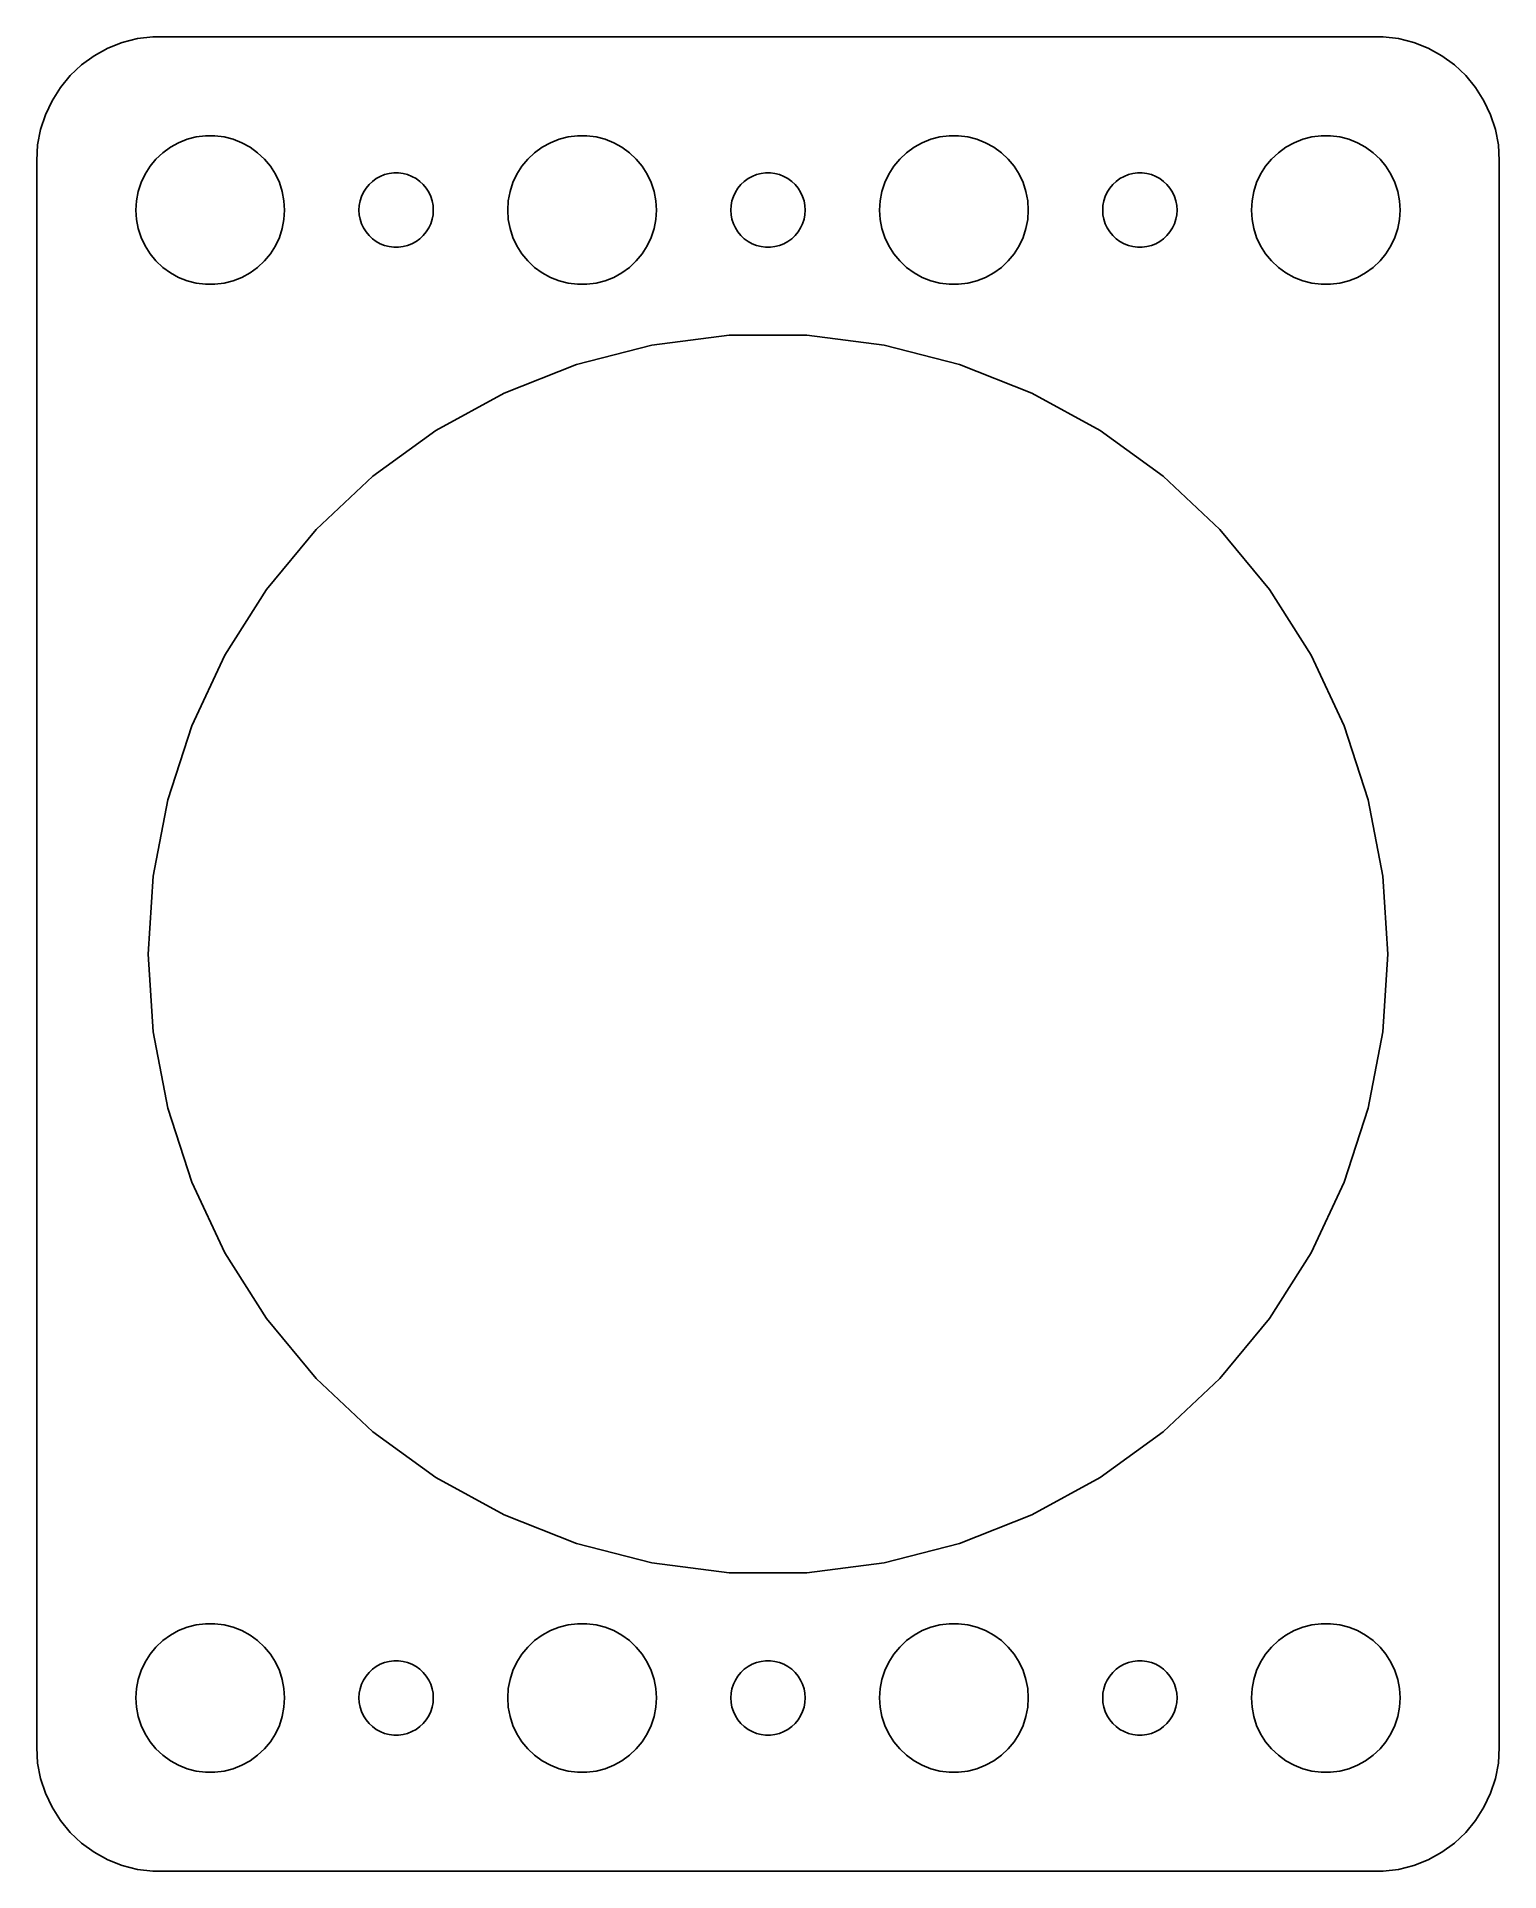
# Model space of a CAD drawing. Header units: metres. Extents: x -29.5 to 29.5, y -37 to 37.
import ezdxf

# ---------------------------------------------------------------- set-up
doc = ezdxf.new("R2010")
doc.units = ezdxf.units.M

msp = doc.modelspace()

# ---------------------------------------------------------------- linework, layer by layer
for p, q in [((-24.8139, 36.9901), (-25.4369, 36.9114)), ((24.8139, 36.9901), (-24.8139, 36.9901)), ((25.4369, 36.9114), (24.8139, 36.9901)), ((-26.6289, 36.5241), (-27.1791, 36.2216)), ((-26.0451, 36.7553), (-26.6289, 36.5241)), ((-25.4369, 36.9114), (-26.0451, 36.7553)), ((26.0451, 36.7553), (25.4369, 36.9114)), ((26.6289, 36.5241), (26.0451, 36.7553)), ((27.1791, 36.2216), (26.6289, 36.5241)), ((-27.6871, 35.8526), (-28.1448, 35.4227)), ((-27.1791, 36.2216), (-27.6871, 35.8526)), ((27.6871, 35.8526), (27.1791, 36.2216)), ((28.1448, 35.4227), (27.6871, 35.8526)), ((-28.5451, 34.9389), (-28.8815, 34.4088)), ((-28.1448, 35.4227), (-28.5451, 34.9389)), ((28.5451, 34.9389), (28.1448, 35.4227)), ((28.8815, 34.4088), (28.5451, 34.9389)), ((-28.8815, 34.4088), (-29.1489, 33.8406)), ((29.1489, 33.8406), (28.8815, 34.4088)), ((-29.1489, 33.8406), (-29.3429, 33.2434)), ((29.3429, 33.2434), (29.1489, 33.8406)), ((-29.4606, 32.6267), (-29.5, 32)), ((-29.3429, 33.2434), (-29.4606, 32.6267)), ((-24.1075, 32.533), (-23.7773, 32.7145)), ((-23.7773, 32.7145), (-23.427, 32.8532)), ((-23.427, 32.8532), (-23.0621, 32.9469)), ((-23.0621, 32.9469), (-22.6884, 32.9941)), ((-22.6884, 32.9941), (-22.3116, 32.9941)), ((-22.3116, 32.9941), (-21.9379, 32.9469)), ((-21.9379, 32.9469), (-21.5729, 32.8532)), ((-21.5729, 32.8532), (-21.2227, 32.7145)), ((-21.2227, 32.7145), (-20.8925, 32.533)), ((-9.10747, 32.533), (-8.77733, 32.7145)), ((-8.77733, 32.7145), (-8.42705, 32.8532)), ((-8.42705, 32.8532), (-8.06213, 32.9469)), ((-8.06213, 32.9469), (-7.68837, 32.9941)), ((-7.68837, 32.9941), (-7.31161, 32.9941)), ((-7.31161, 32.9941), (-6.93785, 32.9469)), ((-6.93785, 32.9469), (-6.57294, 32.8532)), ((-6.57294, 32.8532), (-6.22266, 32.7145)), ((-6.22266, 32.7145), (-5.89252, 32.533)), ((5.89252, 32.533), (6.22266, 32.7145)), ((6.22266, 32.7145), (6.57294, 32.8532)), ((6.57294, 32.8532), (6.93785, 32.9469)), ((6.93785, 32.9469), (7.31161, 32.9941)), ((7.31161, 32.9941), (7.68837, 32.9941)), ((7.68837, 32.9941), (8.06213, 32.9469)), ((8.06213, 32.9469), (8.42705, 32.8532)), ((8.42705, 32.8532), (8.77733, 32.7145)), ((8.77733, 32.7145), (9.10747, 32.533)), ((20.8925, 32.533), (21.2227, 32.7145)), ((21.2227, 32.7145), (21.5729, 32.8532)), ((21.5729, 32.8532), (21.9379, 32.9469)), ((21.9379, 32.9469), (22.3116, 32.9941)), ((22.3116, 32.9941), (22.6884, 32.9941)), ((22.6884, 32.9941), (23.0621, 32.9469)), ((23.0621, 32.9469), (23.427, 32.8532)), ((23.427, 32.8532), (23.7773, 32.7145)), ((23.7773, 32.7145), (24.1075, 32.533)), ((29.4606, 32.6267), (29.3429, 33.2434)), ((29.5, 32), (29.4606, 32.6267)), ((-29.5, 32), (-29.5, -32)), ((-24.927, 31.7634), (-24.6869, 32.0536)), ((-24.6869, 32.0536), (-24.4123, 32.3115)), ((-24.4123, 32.3115), (-24.1075, 32.533)), ((-20.8925, 32.533), (-20.5877, 32.3115)), ((-20.5877, 32.3115), (-20.3131, 32.0536)), ((-20.3131, 32.0536), (-20.0729, 31.7634)), ((-9.92705, 31.7634), (-9.6869, 32.0536)), ((-9.6869, 32.0536), (-9.41226, 32.3115)), ((-9.41226, 32.3115), (-9.10747, 32.533)), ((-5.89252, 32.533), (-5.58772, 32.3115)), ((-5.58772, 32.3115), (-5.31308, 32.0536)), ((-5.31308, 32.0536), (-5.07294, 31.7634)), ((5.07294, 31.7634), (5.31308, 32.0536)), ((5.31308, 32.0536), (5.58772, 32.3115)), ((5.58772, 32.3115), (5.89252, 32.533)), ((9.10747, 32.533), (9.41226, 32.3115)), ((9.41226, 32.3115), (9.6869, 32.0536)), ((9.6869, 32.0536), (9.92705, 31.7634)), ((20.0729, 31.7634), (20.3131, 32.0536)), ((20.3131, 32.0536), (20.5877, 32.3115)), ((20.5877, 32.3115), (20.8925, 32.533)), ((24.1075, 32.533), (24.4123, 32.3115)), ((24.4123, 32.3115), (24.6869, 32.0536)), ((24.6869, 32.0536), (24.927, 31.7634)), ((29.5, -32), (29.5, 32)), ((-25.4057, 30.7461), (-25.2893, 31.1044)), ((-25.2893, 31.1044), (-25.1289, 31.4453)), ((-25.1289, 31.4453), (-24.927, 31.7634)), ((-20.0729, 31.7634), (-19.8711, 31.4453)), ((-19.8711, 31.4453), (-19.7107, 31.1044)), ((-19.7107, 31.1044), (-19.5942, 30.7461)), ((-16.0934, 31.0268), (-15.9561, 31.1558)), ((-15.9561, 31.1558), (-15.8037, 31.2665)), ((-15.8037, 31.2665), (-15.6387, 31.3572)), ((-15.6387, 31.3572), (-15.4635, 31.4266)), ((-15.4635, 31.4266), (-15.2811, 31.4734)), ((-15.2811, 31.4734), (-15.0942, 31.497)), ((-15.0942, 31.497), (-14.9058, 31.497)), ((-14.9058, 31.497), (-14.7189, 31.4734)), ((-14.7189, 31.4734), (-14.5365, 31.4266)), ((-14.5365, 31.4266), (-14.3613, 31.3572)), ((-14.3613, 31.3572), (-14.1963, 31.2665)), ((-14.1963, 31.2665), (-14.0439, 31.1558)), ((-14.0439, 31.1558), (-13.9065, 31.0268)), ((-10.4057, 30.7461), (-10.2893, 31.1044)), ((-10.2893, 31.1044), (-10.1289, 31.4453)), ((-10.1289, 31.4453), (-9.92705, 31.7634)), ((-5.07294, 31.7634), (-4.87108, 31.4453)), ((-4.87108, 31.4453), (-4.71066, 31.1044)), ((-4.71066, 31.1044), (-4.59424, 30.7461)), ((-1.09344, 31.0268), (-0.956131, 31.1558)), ((-0.956131, 31.1558), (-0.803726, 31.2665)), ((-0.803726, 31.2665), (-0.638657, 31.3572)), ((-0.638657, 31.3572), (-0.463516, 31.4266)), ((-0.463516, 31.4266), (-0.281067, 31.4734)), ((-0.281067, 31.4734), (-0.094177, 31.497)), ((-0.094177, 31.497), (0.094177, 31.497)), ((0.094177, 31.497), (0.281067, 31.4734)), ((0.281067, 31.4734), (0.463516, 31.4266)), ((0.463516, 31.4266), (0.638657, 31.3572)), ((0.638657, 31.3572), (0.803726, 31.2665)), ((0.803726, 31.2665), (0.956131, 31.1558)), ((0.956131, 31.1558), (1.09344, 31.0268)), ((4.59424, 30.7461), (4.71066, 31.1044)), ((4.71066, 31.1044), (4.87108, 31.4453)), ((4.87108, 31.4453), (5.07294, 31.7634)), ((9.92705, 31.7634), (10.1289, 31.4453)), ((10.1289, 31.4453), (10.2893, 31.1044)), ((10.2893, 31.1044), (10.4057, 30.7461)), ((13.9065, 31.0268), (14.0439, 31.1558)), ((14.0439, 31.1558), (14.1963, 31.2665)), ((14.1963, 31.2665), (14.3613, 31.3572)), ((14.3613, 31.3572), (14.5365, 31.4266)), ((14.5365, 31.4266), (14.7189, 31.4734)), ((14.7189, 31.4734), (14.9058, 31.497)), ((14.9058, 31.497), (15.0942, 31.497)), ((15.0942, 31.497), (15.2811, 31.4734)), ((15.2811, 31.4734), (15.4635, 31.4266)), ((15.4635, 31.4266), (15.6387, 31.3572)), ((15.6387, 31.3572), (15.8037, 31.2665)), ((15.8037, 31.2665), (15.9561, 31.1558)), ((15.9561, 31.1558), (16.0934, 31.0268)), ((19.5942, 30.7461), (19.7107, 31.1044)), ((19.7107, 31.1044), (19.8711, 31.4453)), ((19.8711, 31.4453), (20.0729, 31.7634)), ((24.927, 31.7634), (25.1289, 31.4453)), ((25.1289, 31.4453), (25.2893, 31.1044)), ((25.2893, 31.1044), (25.4057, 30.7461)), ((-25.5, 30), (-25.4763, 30.376)), ((-25.4763, 30.376), (-25.4057, 30.7461)), ((-19.5942, 30.7461), (-19.5237, 30.376)), ((-19.5237, 30.376), (-19.5, 30)), ((-16.4882, 30.188), (-16.4529, 30.373)), ((-16.4529, 30.373), (-16.3947, 30.5522)), ((-16.3947, 30.5522), (-16.3145, 30.7226)), ((-16.3145, 30.7226), (-16.2135, 30.8817)), ((-16.2135, 30.8817), (-16.0934, 31.0268)), ((-13.9065, 31.0268), (-13.7865, 30.8817)), ((-13.7865, 30.8817), (-13.6855, 30.7226)), ((-13.6855, 30.7226), (-13.6053, 30.5522)), ((-13.6053, 30.5522), (-13.5471, 30.373)), ((-13.5471, 30.373), (-13.5118, 30.188)), ((-10.5, 30), (-10.4763, 30.376)), ((-10.4763, 30.376), (-10.4057, 30.7461)), ((-4.59424, 30.7461), (-4.52365, 30.376)), ((-4.52365, 30.376), (-4.5, 30)), ((-1.48816, 30.188), (-1.45287, 30.373)), ((-1.45287, 30.373), (-1.39465, 30.5522)), ((-1.39465, 30.5522), (-1.31445, 30.7226)), ((-1.31445, 30.7226), (-1.21352, 30.8817)), ((-1.21352, 30.8817), (-1.09344, 31.0268)), ((1.09344, 31.0268), (1.21352, 30.8817)), ((1.21352, 30.8817), (1.31445, 30.7226)), ((1.31445, 30.7226), (1.39465, 30.5522)), ((1.39465, 30.5522), (1.45287, 30.373)), ((1.45287, 30.373), (1.48816, 30.188)), ((4.5, 30), (4.52365, 30.376)), ((4.52365, 30.376), (4.59424, 30.7461)), ((10.4057, 30.7461), (10.4763, 30.376)), ((10.4763, 30.376), (10.5, 30)), ((13.5118, 30.188), (13.5471, 30.373)), ((13.5471, 30.373), (13.6053, 30.5522)), ((13.6053, 30.5522), (13.6855, 30.7226)), ((13.6855, 30.7226), (13.7865, 30.8817)), ((13.7865, 30.8817), (13.9065, 31.0268)), ((16.0934, 31.0268), (16.2135, 30.8817)), ((16.2135, 30.8817), (16.3145, 30.7226)), ((16.3145, 30.7226), (16.3947, 30.5522)), ((16.3947, 30.5522), (16.4529, 30.373)), ((16.4529, 30.373), (16.4882, 30.188)), ((19.5, 30), (19.5237, 30.376)), ((19.5237, 30.376), (19.5942, 30.7461)), ((25.4057, 30.7461), (25.4763, 30.376)), ((25.4763, 30.376), (25.5, 30)), ((-25.4763, 29.624), (-25.5, 30)), ((-25.4057, 29.2539), (-25.4763, 29.624)), ((-19.5237, 29.624), (-19.5942, 29.2539)), ((-19.5, 30), (-19.5237, 29.624)), ((-16.5, 30), (-16.4882, 30.188)), ((-16.4882, 29.812), (-16.5, 30)), ((-16.4529, 29.627), (-16.4882, 29.812)), ((-16.3947, 29.4478), (-16.4529, 29.627)), ((-13.5471, 29.627), (-13.6053, 29.4478)), ((-13.5118, 29.812), (-13.5471, 29.627)), ((-13.5118, 30.188), (-13.5, 30)), ((-13.5, 30), (-13.5118, 29.812)), ((-10.4763, 29.624), (-10.5, 30)), ((-10.4057, 29.2539), (-10.4763, 29.624)), ((-4.52365, 29.624), (-4.59424, 29.2539)), ((-4.5, 30), (-4.52365, 29.624)), ((-1.5, 30), (-1.48816, 30.188)), ((-1.48816, 29.812), (-1.5, 30)), ((-1.45287, 29.627), (-1.48816, 29.812)), ((-1.39465, 29.4478), (-1.45287, 29.627)), ((1.45287, 29.627), (1.39465, 29.4478)), ((1.48816, 29.812), (1.45287, 29.627)), ((1.48816, 30.188), (1.5, 30)), ((1.5, 30), (1.48816, 29.812)), ((4.52365, 29.624), (4.5, 30)), ((4.59424, 29.2539), (4.52365, 29.624)), ((10.4763, 29.624), (10.4057, 29.2539)), ((10.5, 30), (10.4763, 29.624)), ((13.5, 30), (13.5118, 30.188)), ((13.5118, 29.812), (13.5, 30)), ((13.5471, 29.627), (13.5118, 29.812)), ((13.6053, 29.4478), (13.5471, 29.627)), ((16.4529, 29.627), (16.3947, 29.4478)), ((16.4882, 29.812), (16.4529, 29.627)), ((16.4882, 30.188), (16.5, 30)), ((16.5, 30), (16.4882, 29.812)), ((19.5237, 29.624), (19.5, 30)), ((19.5942, 29.2539), (19.5237, 29.624)), ((25.4763, 29.624), (25.4057, 29.2539)), ((25.5, 30), (25.4763, 29.624)), ((-25.2893, 28.8956), (-25.4057, 29.2539)), ((-25.1289, 28.5547), (-25.2893, 28.8956)), ((-19.7107, 28.8956), (-19.8711, 28.5547)), ((-19.5942, 29.2539), (-19.7107, 28.8956)), ((-16.3145, 29.2774), (-16.3947, 29.4478)), ((-16.2135, 29.1183), (-16.3145, 29.2774)), ((-16.0934, 28.9732), (-16.2135, 29.1183)), ((-15.9561, 28.8442), (-16.0934, 28.9732)), ((-13.9065, 28.9732), (-14.0439, 28.8442)), ((-13.7865, 29.1183), (-13.9065, 28.9732)), ((-13.6855, 29.2774), (-13.7865, 29.1183)), ((-13.6053, 29.4478), (-13.6855, 29.2774)), ((-10.2893, 28.8956), (-10.4057, 29.2539)), ((-10.1289, 28.5547), (-10.2893, 28.8956)), ((-4.71066, 28.8956), (-4.87108, 28.5547)), ((-4.59424, 29.2539), (-4.71066, 28.8956)), ((-1.31445, 29.2774), (-1.39465, 29.4478)), ((-1.21352, 29.1183), (-1.31445, 29.2774)), ((-1.09344, 28.9732), (-1.21352, 29.1183)), ((-0.956131, 28.8442), (-1.09344, 28.9732)), ((1.09344, 28.9732), (0.956131, 28.8442)), ((1.21352, 29.1183), (1.09344, 28.9732)), ((1.31445, 29.2774), (1.21352, 29.1183)), ((1.39465, 29.4478), (1.31445, 29.2774)), ((4.71066, 28.8956), (4.59424, 29.2539)), ((4.87108, 28.5547), (4.71066, 28.8956)), ((10.2893, 28.8956), (10.1289, 28.5547)), ((10.4057, 29.2539), (10.2893, 28.8956)), ((13.6855, 29.2774), (13.6053, 29.4478)), ((13.7865, 29.1183), (13.6855, 29.2774)), ((13.9065, 28.9732), (13.7865, 29.1183)), ((14.0439, 28.8442), (13.9065, 28.9732)), ((16.0934, 28.9732), (15.9561, 28.8442)), ((16.2135, 29.1183), (16.0934, 28.9732)), ((16.3145, 29.2774), (16.2135, 29.1183)), ((16.3947, 29.4478), (16.3145, 29.2774)), ((19.7107, 28.8956), (19.5942, 29.2539)), ((19.8711, 28.5547), (19.7107, 28.8956)), ((25.2893, 28.8956), (25.1289, 28.5547)), ((25.4057, 29.2539), (25.2893, 28.8956)), ((-24.927, 28.2366), (-25.1289, 28.5547)), ((-24.6869, 27.9464), (-24.927, 28.2366)), ((-20.0729, 28.2366), (-20.3131, 27.9464)), ((-19.8711, 28.5547), (-20.0729, 28.2366)), ((-15.8037, 28.7335), (-15.9561, 28.8442)), ((-15.6387, 28.6427), (-15.8037, 28.7335)), ((-15.4635, 28.5734), (-15.6387, 28.6427)), ((-15.2811, 28.5266), (-15.4635, 28.5734)), ((-15.0942, 28.503), (-15.2811, 28.5266)), ((-14.9058, 28.503), (-15.0942, 28.503)), ((-14.7189, 28.5266), (-14.9058, 28.503)), ((-14.5365, 28.5734), (-14.7189, 28.5266)), ((-14.3613, 28.6427), (-14.5365, 28.5734)), ((-14.1963, 28.7335), (-14.3613, 28.6427)), ((-14.0439, 28.8442), (-14.1963, 28.7335)), ((-9.92705, 28.2366), (-10.1289, 28.5547)), ((-9.6869, 27.9464), (-9.92705, 28.2366)), ((-5.07294, 28.2366), (-5.31308, 27.9464)), ((-4.87108, 28.5547), (-5.07294, 28.2366)), ((-0.803726, 28.7335), (-0.956131, 28.8442)), ((-0.638657, 28.6427), (-0.803726, 28.7335)), ((-0.463516, 28.5734), (-0.638657, 28.6427)), ((-0.281067, 28.5266), (-0.463516, 28.5734)), ((-0.094177, 28.503), (-0.281067, 28.5266)), ((0.094177, 28.503), (-0.094177, 28.503)), ((0.281067, 28.5266), (0.094177, 28.503)), ((0.463516, 28.5734), (0.281067, 28.5266)), ((0.638657, 28.6427), (0.463516, 28.5734)), ((0.803726, 28.7335), (0.638657, 28.6427)), ((0.956131, 28.8442), (0.803726, 28.7335)), ((5.07294, 28.2366), (4.87108, 28.5547)), ((5.31308, 27.9464), (5.07294, 28.2366)), ((9.92705, 28.2366), (9.6869, 27.9464)), ((10.1289, 28.5547), (9.92705, 28.2366)), ((14.1963, 28.7335), (14.0439, 28.8442)), ((14.3613, 28.6427), (14.1963, 28.7335)), ((14.5365, 28.5734), (14.3613, 28.6427)), ((14.7189, 28.5266), (14.5365, 28.5734)), ((14.9058, 28.503), (14.7189, 28.5266)), ((15.0942, 28.503), (14.9058, 28.503)), ((15.2811, 28.5266), (15.0942, 28.503)), ((15.4635, 28.5734), (15.2811, 28.5266)), ((15.6387, 28.6427), (15.4635, 28.5734)), ((15.8037, 28.7335), (15.6387, 28.6427)), ((15.9561, 28.8442), (15.8037, 28.7335)), ((20.0729, 28.2366), (19.8711, 28.5547)), ((20.3131, 27.9464), (20.0729, 28.2366)), ((24.927, 28.2366), (24.6869, 27.9464)), ((25.1289, 28.5547), (24.927, 28.2366)), ((-24.4123, 27.6884), (-24.6869, 27.9464)), ((-24.1075, 27.467), (-24.4123, 27.6884)), ((-23.7773, 27.2855), (-24.1075, 27.467)), ((-20.8925, 27.467), (-21.2227, 27.2855)), ((-20.5877, 27.6884), (-20.8925, 27.467)), ((-20.3131, 27.9464), (-20.5877, 27.6884)), ((-9.41226, 27.6884), (-9.6869, 27.9464)), ((-9.10747, 27.467), (-9.41226, 27.6884)), ((-8.77733, 27.2855), (-9.10747, 27.467)), ((-5.89252, 27.467), (-6.22266, 27.2855)), ((-5.58772, 27.6884), (-5.89252, 27.467)), ((-5.31308, 27.9464), (-5.58772, 27.6884)), ((5.58772, 27.6884), (5.31308, 27.9464)), ((5.89252, 27.467), (5.58772, 27.6884)), ((6.22266, 27.2855), (5.89252, 27.467)), ((9.10747, 27.467), (8.77733, 27.2855)), ((9.41226, 27.6884), (9.10747, 27.467)), ((9.6869, 27.9464), (9.41226, 27.6884)), ((20.5877, 27.6884), (20.3131, 27.9464)), ((20.8925, 27.467), (20.5877, 27.6884)), ((21.2227, 27.2855), (20.8925, 27.467)), ((24.1075, 27.467), (23.7773, 27.2855)), ((24.4123, 27.6884), (24.1075, 27.467)), ((24.6869, 27.9464), (24.4123, 27.6884)), ((-23.427, 27.1468), (-23.7773, 27.2855)), ((-23.0621, 27.0531), (-23.427, 27.1468)), ((-22.6884, 27.0059), (-23.0621, 27.0531)), ((-22.3116, 27.0059), (-22.6884, 27.0059)), ((-21.9379, 27.0531), (-22.3116, 27.0059)), ((-21.5729, 27.1468), (-21.9379, 27.0531)), ((-21.2227, 27.2855), (-21.5729, 27.1468)), ((-8.42705, 27.1468), (-8.77733, 27.2855)), ((-8.06213, 27.0531), (-8.42705, 27.1468)), ((-7.68837, 27.0059), (-8.06213, 27.0531)), ((-7.31161, 27.0059), (-7.68837, 27.0059)), ((-6.93785, 27.0531), (-7.31161, 27.0059)), ((-6.57294, 27.1468), (-6.93785, 27.0531)), ((-6.22266, 27.2855), (-6.57294, 27.1468)), ((6.57294, 27.1468), (6.22266, 27.2855)), ((6.93785, 27.0531), (6.57294, 27.1468)), ((7.31161, 27.0059), (6.93785, 27.0531)), ((7.68837, 27.0059), (7.31161, 27.0059)), ((8.06213, 27.0531), (7.68837, 27.0059)), ((8.42705, 27.1468), (8.06213, 27.0531)), ((8.77733, 27.2855), (8.42705, 27.1468)), ((21.5729, 27.1468), (21.2227, 27.2855)), ((21.9379, 27.0531), (21.5729, 27.1468)), ((22.3116, 27.0059), (21.9379, 27.0531)), ((22.6884, 27.0059), (22.3116, 27.0059)), ((23.0621, 27.0531), (22.6884, 27.0059)), ((23.427, 27.1468), (23.0621, 27.0531)), ((23.7773, 27.2855), (23.427, 27.1468)), ((-7.72542, 23.7764), (-4.68452, 24.5572)), ((-4.68452, 24.5572), (-1.56975, 24.9507)), ((-1.56975, 24.9507), (1.56975, 24.9507)), ((1.56975, 24.9507), (4.68452, 24.5572)), ((4.68452, 24.5572), (7.72542, 23.7764)), ((-10.6445, 22.6207), (-7.72542, 23.7764)), ((7.72542, 23.7764), (10.6445, 22.6207)), ((-13.3957, 21.1082), (-10.6445, 22.6207)), ((10.6445, 22.6207), (13.3957, 21.1082)), ((-15.9356, 19.2628), (-13.3957, 21.1082)), ((13.3957, 21.1082), (15.9356, 19.2628)), ((-18.2242, 17.1137), (-15.9356, 19.2628)), ((15.9356, 19.2628), (18.2242, 17.1137)), ((-20.2254, 14.6946), (-18.2242, 17.1137)), ((18.2242, 17.1137), (20.2254, 14.6946)), ((-21.9077, 12.0438), (-20.2254, 14.6946)), ((20.2254, 14.6946), (21.9077, 12.0438)), ((-23.2444, 9.20311), (-21.9077, 12.0438)), ((21.9077, 12.0438), (23.2444, 9.20311)), ((-24.2146, 6.21724), (-23.2444, 9.20311)), ((23.2444, 9.20311), (24.2146, 6.21724)), ((-24.8029, 3.13332), (-24.2146, 6.21724)), ((24.2146, 6.21724), (24.8029, 3.13332)), ((-25, 0), (-24.8029, 3.13332)), ((24.8029, 3.13332), (25, 0)), ((-24.8029, -3.13332), (-25, 0)), ((25, 0), (24.8029, -3.13332)), ((-24.2146, -6.21724), (-24.8029, -3.13332)), ((24.8029, -3.13332), (24.2146, -6.21724)), ((-23.2444, -9.20311), (-24.2146, -6.21724)), ((24.2146, -6.21724), (23.2444, -9.20311)), ((-21.9077, -12.0438), (-23.2444, -9.20311)), ((23.2444, -9.20311), (21.9077, -12.0438)), ((-20.2254, -14.6946), (-21.9077, -12.0438)), ((21.9077, -12.0438), (20.2254, -14.6946)), ((-18.2242, -17.1137), (-20.2254, -14.6946)), ((20.2254, -14.6946), (18.2242, -17.1137)), ((-15.9356, -19.2628), (-18.2242, -17.1137)), ((18.2242, -17.1137), (15.9356, -19.2628)), ((-13.3957, -21.1082), (-15.9356, -19.2628)), ((15.9356, -19.2628), (13.3957, -21.1082)), ((-10.6445, -22.6207), (-13.3957, -21.1082)), ((13.3957, -21.1082), (10.6445, -22.6207)), ((-7.72542, -23.7764), (-10.6445, -22.6207)), ((10.6445, -22.6207), (7.72542, -23.7764)), ((-4.68452, -24.5572), (-7.72542, -23.7764)), ((7.72542, -23.7764), (4.68452, -24.5572)), ((-1.56975, -24.9507), (-4.68452, -24.5572)), ((1.56975, -24.9507), (-1.56975, -24.9507)), ((4.68452, -24.5572), (1.56975, -24.9507)), ((-24.1075, -27.467), (-23.7773, -27.2855)), ((-23.7773, -27.2855), (-23.427, -27.1468)), ((-23.427, -27.1468), (-23.0621, -27.0531)), ((-23.0621, -27.0531), (-22.6884, -27.0059)), ((-22.6884, -27.0059), (-22.3116, -27.0059)), ((-22.3116, -27.0059), (-21.9379, -27.0531)), ((-21.9379, -27.0531), (-21.5729, -27.1468)), ((-21.5729, -27.1468), (-21.2227, -27.2855)), ((-21.2227, -27.2855), (-20.8925, -27.467)), ((-9.10747, -27.467), (-8.77733, -27.2855)), ((-8.77733, -27.2855), (-8.42705, -27.1468)), ((-8.42705, -27.1468), (-8.06213, -27.0531)), ((-8.06213, -27.0531), (-7.68837, -27.0059)), ((-7.68837, -27.0059), (-7.31161, -27.0059)), ((-7.31161, -27.0059), (-6.93785, -27.0531)), ((-6.93785, -27.0531), (-6.57294, -27.1468)), ((-6.57294, -27.1468), (-6.22266, -27.2855)), ((-6.22266, -27.2855), (-5.89252, -27.467)), ((5.89252, -27.467), (6.22266, -27.2855)), ((6.22266, -27.2855), (6.57294, -27.1468)), ((6.57294, -27.1468), (6.93785, -27.0531)), ((6.93785, -27.0531), (7.31161, -27.0059)), ((7.31161, -27.0059), (7.68837, -27.0059)), ((7.68837, -27.0059), (8.06213, -27.0531)), ((8.06213, -27.0531), (8.42705, -27.1468)), ((8.42705, -27.1468), (8.77733, -27.2855)), ((8.77733, -27.2855), (9.10747, -27.467)), ((20.8925, -27.467), (21.2227, -27.2855)), ((21.2227, -27.2855), (21.5729, -27.1468)), ((21.5729, -27.1468), (21.9379, -27.0531)), ((21.9379, -27.0531), (22.3116, -27.0059)), ((22.3116, -27.0059), (22.6884, -27.0059)), ((22.6884, -27.0059), (23.0621, -27.0531)), ((23.0621, -27.0531), (23.427, -27.1468)), ((23.427, -27.1468), (23.7773, -27.2855)), ((23.7773, -27.2855), (24.1075, -27.467)), ((-24.927, -28.2366), (-24.6869, -27.9464)), ((-24.6869, -27.9464), (-24.4123, -27.6884)), ((-24.4123, -27.6884), (-24.1075, -27.467)), ((-20.8925, -27.467), (-20.5877, -27.6884)), ((-20.5877, -27.6884), (-20.3131, -27.9464)), ((-20.3131, -27.9464), (-20.0729, -28.2366)), ((-9.92705, -28.2366), (-9.6869, -27.9464)), ((-9.6869, -27.9464), (-9.41226, -27.6884)), ((-9.41226, -27.6884), (-9.10747, -27.467)), ((-5.89252, -27.467), (-5.58772, -27.6884)), ((-5.58772, -27.6884), (-5.31308, -27.9464)), ((-5.31308, -27.9464), (-5.07294, -28.2366)), ((5.07294, -28.2366), (5.31308, -27.9464)), ((5.31308, -27.9464), (5.58772, -27.6884)), ((5.58772, -27.6884), (5.89252, -27.467)), ((9.10747, -27.467), (9.41226, -27.6884)), ((9.41226, -27.6884), (9.6869, -27.9464)), ((9.6869, -27.9464), (9.92705, -28.2366)), ((20.0729, -28.2366), (20.3131, -27.9464)), ((20.3131, -27.9464), (20.5877, -27.6884)), ((20.5877, -27.6884), (20.8925, -27.467)), ((24.1075, -27.467), (24.4123, -27.6884)), ((24.4123, -27.6884), (24.6869, -27.9464)), ((24.6869, -27.9464), (24.927, -28.2366)), ((-25.2893, -28.8956), (-25.1289, -28.5547)), ((-25.1289, -28.5547), (-24.927, -28.2366)), ((-20.0729, -28.2366), (-19.8711, -28.5547)), ((-19.8711, -28.5547), (-19.7107, -28.8956)), ((-16.0934, -28.9732), (-15.9561, -28.8442)), ((-15.9561, -28.8442), (-15.8037, -28.7335)), ((-15.8037, -28.7335), (-15.6387, -28.6427)), ((-15.6387, -28.6427), (-15.4635, -28.5734)), ((-15.4635, -28.5734), (-15.2811, -28.5266)), ((-15.2811, -28.5266), (-15.0942, -28.503)), ((-15.0942, -28.503), (-14.9058, -28.503)), ((-14.9058, -28.503), (-14.7189, -28.5266)), ((-14.7189, -28.5266), (-14.5365, -28.5734)), ((-14.5365, -28.5734), (-14.3613, -28.6427)), ((-14.3613, -28.6427), (-14.1963, -28.7335)), ((-14.1963, -28.7335), (-14.0439, -28.8442)), ((-14.0439, -28.8442), (-13.9065, -28.9732)), ((-10.2893, -28.8956), (-10.1289, -28.5547)), ((-10.1289, -28.5547), (-9.92705, -28.2366)), ((-5.07294, -28.2366), (-4.87108, -28.5547)), ((-4.87108, -28.5547), (-4.71066, -28.8956)), ((-1.09344, -28.9732), (-0.956131, -28.8442)), ((-0.956131, -28.8442), (-0.803726, -28.7335)), ((-0.803726, -28.7335), (-0.638657, -28.6427)), ((-0.638657, -28.6427), (-0.463516, -28.5734)), ((-0.463516, -28.5734), (-0.281067, -28.5266)), ((-0.281067, -28.5266), (-0.094177, -28.503)), ((-0.094177, -28.503), (0.094177, -28.503)), ((0.094177, -28.503), (0.281067, -28.5266)), ((0.281067, -28.5266), (0.463516, -28.5734)), ((0.463516, -28.5734), (0.638657, -28.6427)), ((0.638657, -28.6427), (0.803726, -28.7335)), ((0.803726, -28.7335), (0.956131, -28.8442)), ((0.956131, -28.8442), (1.09344, -28.9732)), ((4.71066, -28.8956), (4.87108, -28.5547)), ((4.87108, -28.5547), (5.07294, -28.2366)), ((9.92705, -28.2366), (10.1289, -28.5547)), ((10.1289, -28.5547), (10.2893, -28.8956)), ((13.9065, -28.9732), (14.0439, -28.8442)), ((14.0439, -28.8442), (14.1963, -28.7335)), ((14.1963, -28.7335), (14.3613, -28.6427)), ((14.3613, -28.6427), (14.5365, -28.5734)), ((14.5365, -28.5734), (14.7189, -28.5266)), ((14.7189, -28.5266), (14.9058, -28.503)), ((14.9058, -28.503), (15.0942, -28.503)), ((15.0942, -28.503), (15.2811, -28.5266)), ((15.2811, -28.5266), (15.4635, -28.5734)), ((15.4635, -28.5734), (15.6387, -28.6427)), ((15.6387, -28.6427), (15.8037, -28.7335)), ((15.8037, -28.7335), (15.9561, -28.8442)), ((15.9561, -28.8442), (16.0934, -28.9732)), ((19.7107, -28.8956), (19.8711, -28.5547)), ((19.8711, -28.5547), (20.0729, -28.2366)), ((24.927, -28.2366), (25.1289, -28.5547)), ((25.1289, -28.5547), (25.2893, -28.8956)), ((-25.4763, -29.624), (-25.4057, -29.2539)), ((-25.4057, -29.2539), (-25.2893, -28.8956)), ((-19.7107, -28.8956), (-19.5942, -29.2539)), ((-19.5942, -29.2539), (-19.5237, -29.624)), ((-16.4529, -29.627), (-16.3947, -29.4478)), ((-16.3947, -29.4478), (-16.3145, -29.2774)), ((-16.3145, -29.2774), (-16.2135, -29.1183)), ((-16.2135, -29.1183), (-16.0934, -28.9732)), ((-13.9065, -28.9732), (-13.7865, -29.1183)), ((-13.7865, -29.1183), (-13.6855, -29.2774)), ((-13.6855, -29.2774), (-13.6053, -29.4478)), ((-13.6053, -29.4478), (-13.5471, -29.627)), ((-10.4763, -29.624), (-10.4057, -29.2539)), ((-10.4057, -29.2539), (-10.2893, -28.8956)), ((-4.71066, -28.8956), (-4.59424, -29.2539)), ((-4.59424, -29.2539), (-4.52365, -29.624)), ((-1.45287, -29.627), (-1.39465, -29.4478)), ((-1.39465, -29.4478), (-1.31445, -29.2774)), ((-1.31445, -29.2774), (-1.21352, -29.1183)), ((-1.21352, -29.1183), (-1.09344, -28.9732)), ((1.09344, -28.9732), (1.21352, -29.1183)), ((1.21352, -29.1183), (1.31445, -29.2774)), ((1.31445, -29.2774), (1.39465, -29.4478)), ((1.39465, -29.4478), (1.45287, -29.627)), ((4.52365, -29.624), (4.59424, -29.2539)), ((4.59424, -29.2539), (4.71066, -28.8956)), ((10.2893, -28.8956), (10.4057, -29.2539)), ((10.4057, -29.2539), (10.4763, -29.624)), ((13.5471, -29.627), (13.6053, -29.4478)), ((13.6053, -29.4478), (13.6855, -29.2774)), ((13.6855, -29.2774), (13.7865, -29.1183)), ((13.7865, -29.1183), (13.9065, -28.9732)), ((16.0934, -28.9732), (16.2135, -29.1183)), ((16.2135, -29.1183), (16.3145, -29.2774)), ((16.3145, -29.2774), (16.3947, -29.4478)), ((16.3947, -29.4478), (16.4529, -29.627)), ((19.5237, -29.624), (19.5942, -29.2539)), ((19.5942, -29.2539), (19.7107, -28.8956)), ((25.2893, -28.8956), (25.4057, -29.2539)), ((25.4057, -29.2539), (25.4763, -29.624)), ((-25.5, -30), (-25.4763, -29.624)), ((-25.4763, -30.376), (-25.5, -30)), ((-19.5237, -29.624), (-19.5, -30)), ((-19.5, -30), (-19.5237, -30.376)), ((-16.5, -30), (-16.4882, -29.812)), ((-16.4882, -30.188), (-16.5, -30)), ((-16.4882, -29.812), (-16.4529, -29.627)), ((-16.4529, -30.373), (-16.4882, -30.188)), ((-13.5471, -29.627), (-13.5118, -29.812)), ((-13.5118, -30.188), (-13.5471, -30.373)), ((-13.5118, -29.812), (-13.5, -30)), ((-13.5, -30), (-13.5118, -30.188)), ((-10.5, -30), (-10.4763, -29.624)), ((-10.4763, -30.376), (-10.5, -30)), ((-4.52365, -29.624), (-4.5, -30)), ((-4.5, -30), (-4.52365, -30.376)), ((-1.5, -30), (-1.48816, -29.812)), ((-1.48816, -30.188), (-1.5, -30)), ((-1.48816, -29.812), (-1.45287, -29.627)), ((-1.45287, -30.373), (-1.48816, -30.188)), ((1.45287, -29.627), (1.48816, -29.812)), ((1.48816, -30.188), (1.45287, -30.373)), ((1.48816, -29.812), (1.5, -30)), ((1.5, -30), (1.48816, -30.188)), ((4.5, -30), (4.52365, -29.624)), ((4.52365, -30.376), (4.5, -30)), ((10.4763, -29.624), (10.5, -30)), ((10.5, -30), (10.4763, -30.376)), ((13.5, -30), (13.5118, -29.812)), ((13.5118, -30.188), (13.5, -30)), ((13.5118, -29.812), (13.5471, -29.627)), ((13.5471, -30.373), (13.5118, -30.188)), ((16.4529, -29.627), (16.4882, -29.812)), ((16.4882, -30.188), (16.4529, -30.373)), ((16.4882, -29.812), (16.5, -30)), ((16.5, -30), (16.4882, -30.188)), ((19.5, -30), (19.5237, -29.624)), ((19.5237, -30.376), (19.5, -30)), ((25.4763, -29.624), (25.5, -30)), ((25.5, -30), (25.4763, -30.376)), ((-25.4057, -30.7461), (-25.4763, -30.376)), ((-25.2893, -31.1044), (-25.4057, -30.7461)), ((-19.5942, -30.7461), (-19.7107, -31.1044)), ((-19.5237, -30.376), (-19.5942, -30.7461)), ((-16.3947, -30.5522), (-16.4529, -30.373)), ((-16.3145, -30.7226), (-16.3947, -30.5522)), ((-16.2135, -30.8817), (-16.3145, -30.7226)), ((-16.0934, -31.0268), (-16.2135, -30.8817)), ((-15.9561, -31.1558), (-16.0934, -31.0268)), ((-13.9065, -31.0268), (-14.0439, -31.1558)), ((-13.7865, -30.8817), (-13.9065, -31.0268)), ((-13.6855, -30.7226), (-13.7865, -30.8817)), ((-13.6053, -30.5522), (-13.6855, -30.7226)), ((-13.5471, -30.373), (-13.6053, -30.5522)), ((-10.4057, -30.7461), (-10.4763, -30.376)), ((-10.2893, -31.1044), (-10.4057, -30.7461)), ((-4.59424, -30.7461), (-4.71066, -31.1044)), ((-4.52365, -30.376), (-4.59424, -30.7461)), ((-1.39465, -30.5522), (-1.45287, -30.373)), ((-1.31445, -30.7226), (-1.39465, -30.5522)), ((-1.21352, -30.8817), (-1.31445, -30.7226)), ((-1.09344, -31.0268), (-1.21352, -30.8817)), ((-0.956131, -31.1558), (-1.09344, -31.0268)), ((1.09344, -31.0268), (0.956131, -31.1558)), ((1.21352, -30.8817), (1.09344, -31.0268)), ((1.31445, -30.7226), (1.21352, -30.8817)), ((1.39465, -30.5522), (1.31445, -30.7226)), ((1.45287, -30.373), (1.39465, -30.5522)), ((4.59424, -30.7461), (4.52365, -30.376)), ((4.71066, -31.1044), (4.59424, -30.7461)), ((10.4057, -30.7461), (10.2893, -31.1044)), ((10.4763, -30.376), (10.4057, -30.7461)), ((13.6053, -30.5522), (13.5471, -30.373)), ((13.6855, -30.7226), (13.6053, -30.5522)), ((13.7865, -30.8817), (13.6855, -30.7226)), ((13.9065, -31.0268), (13.7865, -30.8817)), ((14.0439, -31.1558), (13.9065, -31.0268)), ((16.0934, -31.0268), (15.9561, -31.1558)), ((16.2135, -30.8817), (16.0934, -31.0268)), ((16.3145, -30.7226), (16.2135, -30.8817)), ((16.3947, -30.5522), (16.3145, -30.7226)), ((16.4529, -30.373), (16.3947, -30.5522)), ((19.5942, -30.7461), (19.5237, -30.376)), ((19.7107, -31.1044), (19.5942, -30.7461)), ((25.4057, -30.7461), (25.2893, -31.1044)), ((25.4763, -30.376), (25.4057, -30.7461)), ((-25.1289, -31.4453), (-25.2893, -31.1044)), ((-24.927, -31.7634), (-25.1289, -31.4453)), ((-24.6869, -32.0536), (-24.927, -31.7634)), ((-20.0729, -31.7634), (-20.3131, -32.0536)), ((-19.8711, -31.4453), (-20.0729, -31.7634)), ((-19.7107, -31.1044), (-19.8711, -31.4453)), ((-15.8037, -31.2665), (-15.9561, -31.1558)), ((-15.6387, -31.3572), (-15.8037, -31.2665)), ((-15.4635, -31.4266), (-15.6387, -31.3572)), ((-15.2811, -31.4734), (-15.4635, -31.4266)), ((-15.0942, -31.497), (-15.2811, -31.4734)), ((-14.9058, -31.497), (-15.0942, -31.497)), ((-14.7189, -31.4734), (-14.9058, -31.497)), ((-14.5365, -31.4266), (-14.7189, -31.4734)), ((-14.3613, -31.3572), (-14.5365, -31.4266)), ((-14.1963, -31.2665), (-14.3613, -31.3572)), ((-14.0439, -31.1558), (-14.1963, -31.2665)), ((-10.1289, -31.4453), (-10.2893, -31.1044)), ((-9.92705, -31.7634), (-10.1289, -31.4453)), ((-9.6869, -32.0536), (-9.92705, -31.7634)), ((-5.07294, -31.7634), (-5.31308, -32.0536)), ((-4.87108, -31.4453), (-5.07294, -31.7634)), ((-4.71066, -31.1044), (-4.87108, -31.4453)), ((-0.803726, -31.2665), (-0.956131, -31.1558)), ((-0.638657, -31.3572), (-0.803726, -31.2665)), ((-0.463516, -31.4266), (-0.638657, -31.3572)), ((-0.281067, -31.4734), (-0.463516, -31.4266)), ((-0.094177, -31.497), (-0.281067, -31.4734)), ((0.094177, -31.497), (-0.094177, -31.497)), ((0.281067, -31.4734), (0.094177, -31.497)), ((0.463516, -31.4266), (0.281067, -31.4734)), ((0.638657, -31.3572), (0.463516, -31.4266)), ((0.803726, -31.2665), (0.638657, -31.3572)), ((0.956131, -31.1558), (0.803726, -31.2665)), ((4.87108, -31.4453), (4.71066, -31.1044)), ((5.07294, -31.7634), (4.87108, -31.4453)), ((5.31308, -32.0536), (5.07294, -31.7634)), ((9.92705, -31.7634), (9.6869, -32.0536)), ((10.1289, -31.4453), (9.92705, -31.7634)), ((10.2893, -31.1044), (10.1289, -31.4453)), ((14.1963, -31.2665), (14.0439, -31.1558)), ((14.3613, -31.3572), (14.1963, -31.2665)), ((14.5365, -31.4266), (14.3613, -31.3572)), ((14.7189, -31.4734), (14.5365, -31.4266)), ((14.9058, -31.497), (14.7189, -31.4734)), ((15.0942, -31.497), (14.9058, -31.497)), ((15.2811, -31.4734), (15.0942, -31.497)), ((15.4635, -31.4266), (15.2811, -31.4734)), ((15.6387, -31.3572), (15.4635, -31.4266)), ((15.8037, -31.2665), (15.6387, -31.3572)), ((15.9561, -31.1558), (15.8037, -31.2665)), ((19.8711, -31.4453), (19.7107, -31.1044)), ((20.0729, -31.7634), (19.8711, -31.4453)), ((20.3131, -32.0536), (20.0729, -31.7634)), ((24.927, -31.7634), (24.6869, -32.0536)), ((25.1289, -31.4453), (24.927, -31.7634)), ((25.2893, -31.1044), (25.1289, -31.4453)), ((-29.5, -32), (-29.4606, -32.6267)), ((-24.4123, -32.3115), (-24.6869, -32.0536)), ((-24.1075, -32.533), (-24.4123, -32.3115)), ((-23.7773, -32.7145), (-24.1075, -32.533)), ((-20.8925, -32.533), (-21.2227, -32.7145)), ((-20.5877, -32.3115), (-20.8925, -32.533)), ((-20.3131, -32.0536), (-20.5877, -32.3115)), ((-9.41226, -32.3115), (-9.6869, -32.0536)), ((-9.10747, -32.533), (-9.41226, -32.3115)), ((-8.77733, -32.7145), (-9.10747, -32.533)), ((-5.89252, -32.533), (-6.22266, -32.7145)), ((-5.58772, -32.3115), (-5.89252, -32.533)), ((-5.31308, -32.0536), (-5.58772, -32.3115)), ((5.58772, -32.3115), (5.31308, -32.0536)), ((5.89252, -32.533), (5.58772, -32.3115)), ((6.22266, -32.7145), (5.89252, -32.533)), ((9.10747, -32.533), (8.77733, -32.7145)), ((9.41226, -32.3115), (9.10747, -32.533)), ((9.6869, -32.0536), (9.41226, -32.3115)), ((20.5877, -32.3115), (20.3131, -32.0536)), ((20.8925, -32.533), (20.5877, -32.3115)), ((21.2227, -32.7145), (20.8925, -32.533)), ((24.1075, -32.533), (23.7773, -32.7145)), ((24.4123, -32.3115), (24.1075, -32.533)), ((24.6869, -32.0536), (24.4123, -32.3115)), ((29.4606, -32.6267), (29.5, -32)), ((-29.4606, -32.6267), (-29.3429, -33.2434)), ((-29.3429, -33.2434), (-29.1489, -33.8406)), ((-23.427, -32.8532), (-23.7773, -32.7145)), ((-23.0621, -32.9469), (-23.427, -32.8532)), ((-22.6884, -32.9941), (-23.0621, -32.9469)), ((-22.3116, -32.9941), (-22.6884, -32.9941)), ((-21.9379, -32.9469), (-22.3116, -32.9941)), ((-21.5729, -32.8532), (-21.9379, -32.9469)), ((-21.2227, -32.7145), (-21.5729, -32.8532)), ((-8.42705, -32.8532), (-8.77733, -32.7145)), ((-8.06213, -32.9469), (-8.42705, -32.8532)), ((-7.68837, -32.9941), (-8.06213, -32.9469)), ((-7.31161, -32.9941), (-7.68837, -32.9941)), ((-6.93785, -32.9469), (-7.31161, -32.9941)), ((-6.57294, -32.8532), (-6.93785, -32.9469)), ((-6.22266, -32.7145), (-6.57294, -32.8532)), ((6.57294, -32.8532), (6.22266, -32.7145)), ((6.93785, -32.9469), (6.57294, -32.8532)), ((7.31161, -32.9941), (6.93785, -32.9469)), ((7.68837, -32.9941), (7.31161, -32.9941)), ((8.06213, -32.9469), (7.68837, -32.9941)), ((8.42705, -32.8532), (8.06213, -32.9469)), ((8.77733, -32.7145), (8.42705, -32.8532)), ((21.5729, -32.8532), (21.2227, -32.7145)), ((21.9379, -32.9469), (21.5729, -32.8532)), ((22.3116, -32.9941), (21.9379, -32.9469)), ((22.6884, -32.9941), (22.3116, -32.9941)), ((23.0621, -32.9469), (22.6884, -32.9941)), ((23.427, -32.8532), (23.0621, -32.9469)), ((23.7773, -32.7145), (23.427, -32.8532)), ((29.1489, -33.8406), (29.3429, -33.2434)), ((29.3429, -33.2434), (29.4606, -32.6267)), ((-29.1489, -33.8406), (-28.8815, -34.4088)), ((28.8815, -34.4088), (29.1489, -33.8406)), ((-28.8815, -34.4088), (-28.5451, -34.9389)), ((28.5451, -34.9389), (28.8815, -34.4088)), ((-28.5451, -34.9389), (-28.1448, -35.4227)), ((-28.1448, -35.4227), (-27.6871, -35.8526)), ((27.6871, -35.8526), (28.1448, -35.4227)), ((28.1448, -35.4227), (28.5451, -34.9389)), ((-27.6871, -35.8526), (-27.1791, -36.2216)), ((-27.1791, -36.2216), (-26.6289, -36.5241)), ((26.6289, -36.5241), (27.1791, -36.2216)), ((27.1791, -36.2216), (27.6871, -35.8526)), ((-26.6289, -36.5241), (-26.0451, -36.7553)), ((-26.0451, -36.7553), (-25.4369, -36.9114)), ((-25.4369, -36.9114), (-24.8139, -36.9901)), ((-24.8139, -36.9901), (24.8139, -36.9901)), ((24.8139, -36.9901), (25.4369, -36.9114)), ((25.4369, -36.9114), (26.0451, -36.7553)), ((26.0451, -36.7553), (26.6289, -36.5241))]:
    msp.add_line(p, q)

doc.saveas('drawing.dxf')
